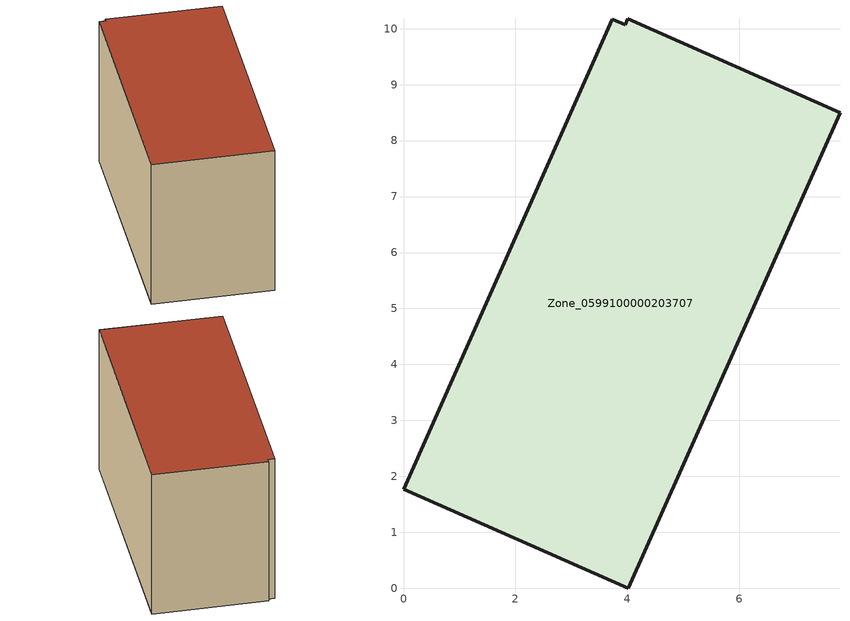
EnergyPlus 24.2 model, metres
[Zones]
Zone_0599100000203707
 floor ground (C_G): 4.01,10.18 7.8,8.5 4.02,0 0,1.77 3.73,10.16 3.96,10.07 z0
 wall outside (C_F): 4.02,0 7.8,8.5 4.01,10.18 3.96,10.07 3.73,10.16 0,1.77 4.02,0 z0:5.81
 roof outside (C_R): 7.8,8.5 4.01,10.18 3.96,10.07 3.73,10.16 0,1.77 4.02,0 z5.81
[BUILDING]
Pand.0599100000203707: North Axis=0; Terrain=City; Loads Convergence Tolerance Value=0.04; Temperature Convergence Tolerance Value=0.4; Solar Distribution=FullExterior; Maximum Number of Warmup Days=25; Minimum Number of Warmup Days=1
[Site:Location]
Rotterdam.The.Hague.AP_ZH_NLD Design_Conditions: Latitude=51.96; Longitude=4.45; Time Zone=1; Elevation=-4.5
[SITE:GROUNDTEMPERATURE:BUILDINGSURFACE]
18, 18, 18, 18, 18, 18, 18, 18, 18, 18, 18, 18
[MATERIAL] Thermal Absorptance=0.9; Solar Absorptance=0.7; Visible Absorptance=0.7
Name | Roughness | Thickness | Conductivity | Density | Specific Heat
G.TI.1946-1964 | MediumSmooth | 0.15 | 1 | 540 | 1210
F.TI.1946-1964 | Rough | 0.3 | 0.857143 | 1920 | 840
R.TI.1946-1964 | MediumRough | 0.2 | 0.277778 | 1500 | 1000
[CONSTRUCTION]
C_G: G.TI.1946-1964
C_F: F.TI.1946-1964
C_R: R.TI.1946-1964
[ZONE]
Zone_0599100000203707: Type=1; Multiplier=1; Ceiling Height=Autocalculate; Volume=Autocalculate; Floor Area=autocalculate; Part of Total Floor Area=Yes
[ZONEINFILTRATION:DESIGNFLOWRATE]
Infil_Zone_0599100000203707: Zone or ZoneList or Space or SpaceList=Zone_0599100000203707; Schedule=AlwaysOn; Design Flow Rate Calculation Method=Flow/Area; Flow Rate per Floor Area=0.003; Constant Term Coefficient=1; Temperature Term Coefficient=0; Velocity Term Coefficient=0; Velocity Squared Term Coefficient=0
[HVACTEMPLATE:ZONE:IDEALLOADSAIRSYSTEM]
Zone_0599100000203707: Maximum Heating Supply Air Temperature=50; Minimum Cooling Supply Air Temperature=13; Maximum Heating Supply Air Humidity Ratio=0.0156; Minimum Cooling Supply Air Humidity Ratio=0.0077; Heating Limit=NoLimit; Cooling Limit=NoLimit; Dehumidification Control Type=ConstantSensibleHeatRatio; Cooling Sensible Heat Ratio=0.7; Dehumidification Setpoint=60; Humidification Control Type=None; Humidification Setpoint=30; Outdoor Air Method=None; Outdoor Air Flow Rate per Person=0.00944; Outdoor Air Flow Rate per Zone Floor Area=0; Outdoor Air Flow Rate per Zone=0; Demand Controlled Ventilation Type=None; Outdoor Air Economizer Type=NoEconomizer; Heat Recovery Type=None; Sensible Heat Recovery Effectiveness=0.7; Latent Heat Recovery Effectiveness=0.65
[ZONECONTROL:THERMOSTAT]
ThermostatControl_Zone_0599100000203707: Zone or ZoneList=Zone_0599100000203707; Control Type Schedule=DualSetpointControlType; Control 1=Thermostat_Zone_0599100000203707; Temperature Difference Between Cutout And Setpoint=0
[THERMOSTATSETPOINT:DUALSETPOINT]
Thermostat_Zone_0599100000203707: Heating Setpoint Temperature Schedule=HeatingSetpoint_Zone_0599100000203707; Cooling Setpoint Temperature Schedule=CoolingSetpoint_Zone_0599100000203707
[SCHEDULE:COMPACT]
HeatingSetpoint_Zone_0599100000203707: Through: 12/31, For: AllDays, Until: 24:00, 21
CoolingSetpoint_Zone_0599100000203707: Through: 12/31, For: AllDays, Until: 24:00, 24
DualSetpointControlType: Through: 12/31, For: AllDays, Until: 24:00, 4
AlwaysOn: Through: 12/31, For: AllDays, Until: 24:00, 1
